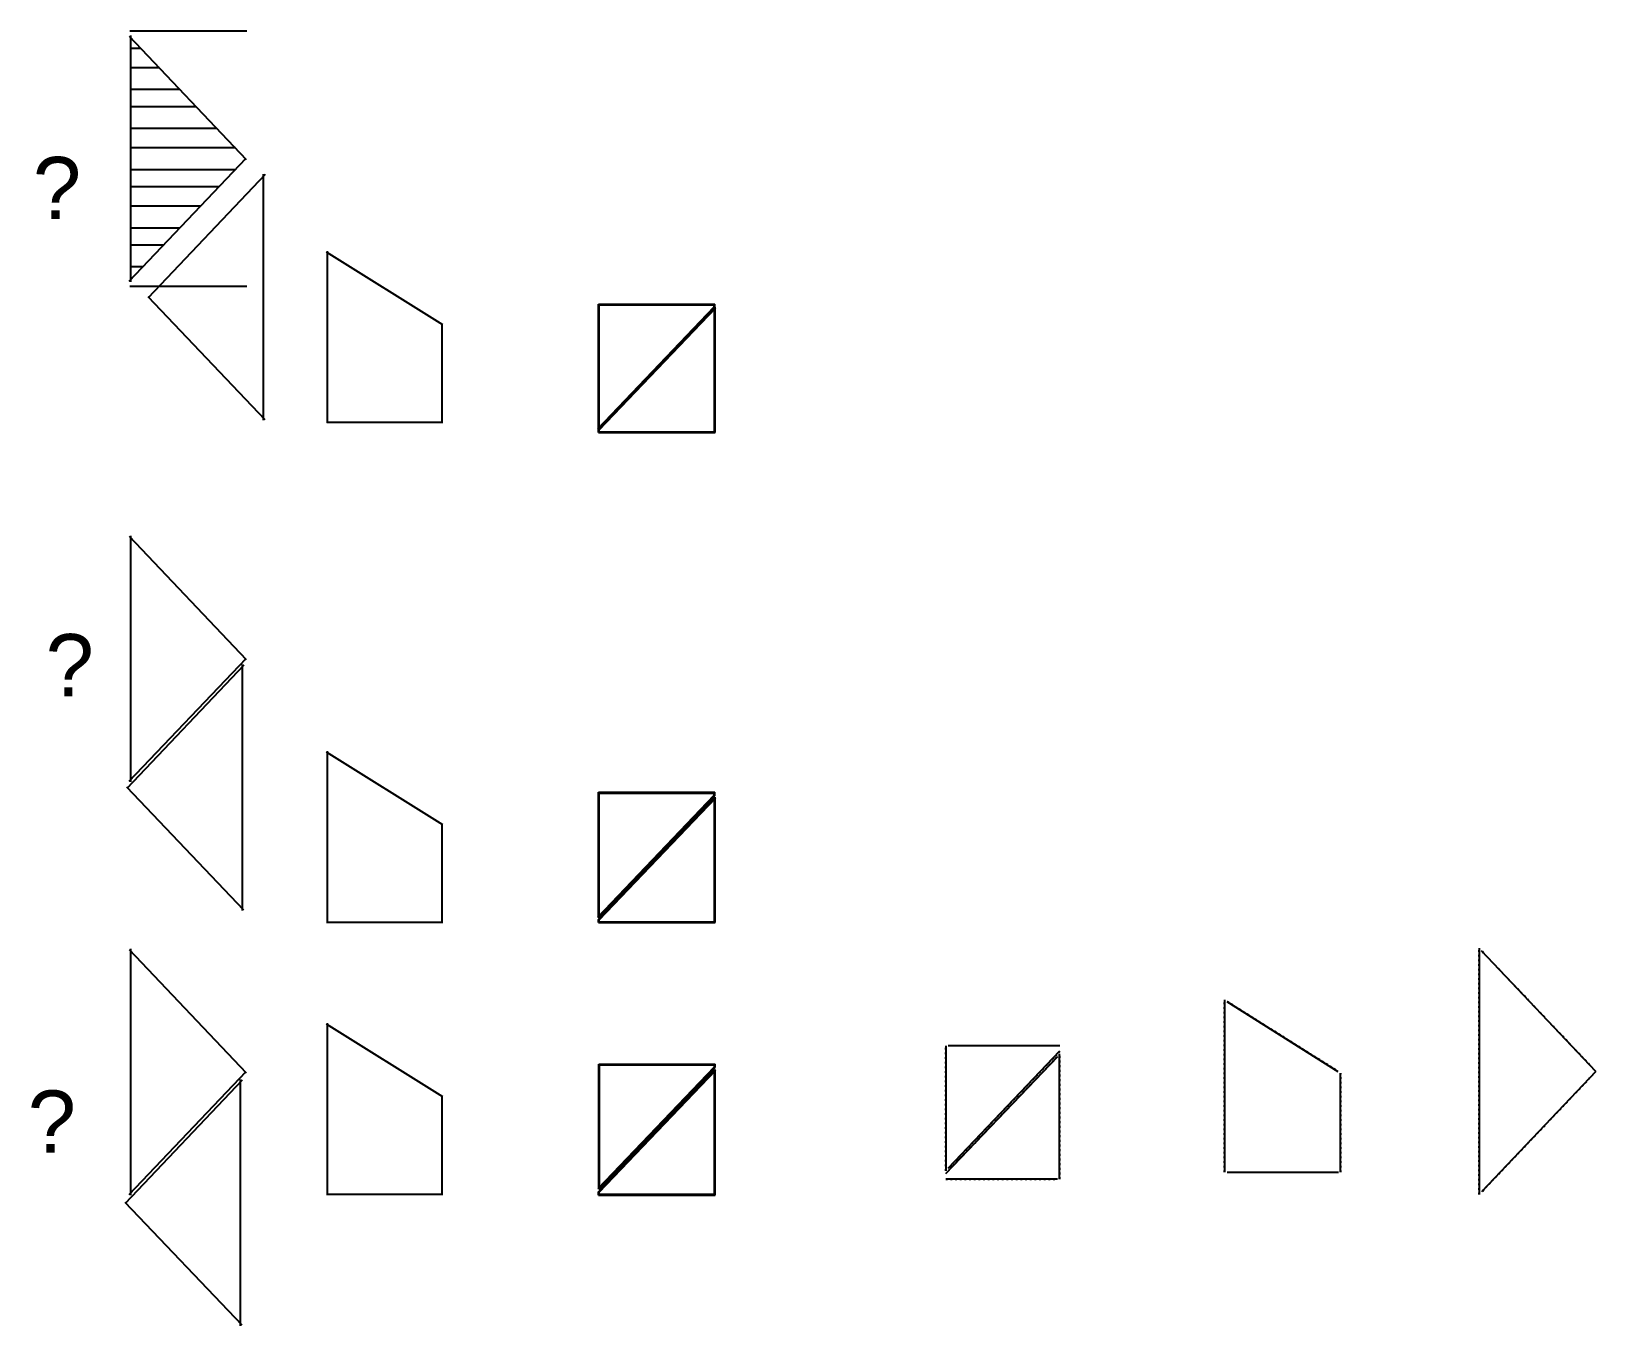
# Model space of a CAD drawing. Header units: millimetres. Extents: x -5647 to 4412, y -840 to 7481.
import ezdxf

# ---------------------------------------------------------------- set-up
doc = ezdxf.new("R2010")
doc.units = ezdxf.units.MM
doc.linetypes.add('ACAD_ISO03W100', pattern=[30, 12, -18])
for name, color, linetype, lineweight, true_color in [('Lattes', 2, 'Continuous', 25, 0xffff00), ('Lattes ... Mix ... Rendu', 5, 'Continuous', 25, 0x0000ff), ('Ouvrant', 178, 'Continuous', 25, 0x000000), ('Ouvrant ... Cadre ... Feuillure', 16, 'Continuous', 25, 0x800000), ('Ouvrant ... EcharpesTraverses ... Feuillure', 16, 'Continuous', 25, 0x800000)]:
    doc.layers.add(name, color=color, linetype=linetype, lineweight=lineweight, true_color=true_color)
doc.styles.add('textstyle11', font='')
doc.styles.add('textstyle12', font='')
doc.styles.add('textstyle13', font='')
doc.styles.get('textstyle11').set_extended_font_data('Liberation Sans')
doc.styles.get('textstyle12').set_extended_font_data('Liberation Sans')
doc.styles.get('textstyle13').set_extended_font_data('Liberation Sans')

msp = doc.modelspace()

# ---------------------------------------------------------------- linework, layer by layer
at = {"layer": 'Lattes'}
for p, q in [((-5017, 7449), (-4265, 6657)), ((-5008, 5871), (-5008, 7453)), ((-5017, 5874), (-4265, 6664)), ((-4144, 6559), (-4895, 5767)), ((-4153, 4981), (-4153, 6563)), ((-3750, 6063), (-3003, 5596)), ((-3742, 4963), (-3742, 6068)), ((-4144, 4984), (-4895, 5774)), ((-2004, 4926), (-1256, 5709)), ((-2000, 5722), (-1252, 5722)), ((-1996, 4919), (-1246, 5704)), ((-1995, 4922), (-1995, 5727)), ((-1257, 5705), (-1257, 5727)), ((-1255, 4901), (-1255, 5707)), ((-3005, 4963), (-3005, 5601)), ((-3747, 4968), (-3000, 4968)), ((-2000, 4906), (-1250, 4906)), ((-1995, 4901), (-1995, 4922)), ((-5017, 4235), (-4265, 3442)), ((-5008, 2656), (-5008, 4238)), ((-5017, 2660), (-4265, 3449)), ((-4281, 3407), (-5032, 2614)), ((-4289, 1828), (-4289, 3410)), ((-3750, 2849), (-3003, 2382)), ((-3742, 1748), (-3742, 2853)), ((-4281, 1832), (-5032, 2621)), ((-2004, 1787), (-1256, 2570)), ((-2000, 2584), (-1252, 2584)), ((-1996, 1768), (-1246, 2553)), ((-1995, 1784), (-1995, 2589)), ((-1257, 2567), (-1257, 2589)), ((-1255, 1751), (-1255, 2557)), ((-3005, 1748), (-3005, 2386)), ((-3747, 1753), (-3000, 1753)), ((-2000, 1756), (-1250, 1756)), ((-1995, 1751), (-1995, 1772)), ((-5017, 1579), (-4265, 786)), ((-5008, 0), (-5008, 1582)), ((3665, 3), (3665, 1586)), ((4412, 794), (3677, 1569)), ((2028, 146), (2028, 1254)), ((2040, 1243), (2753, 795)), ((-3750, 1101), (-3003, 634)), ((-3742, 0), (-3742, 1105)), ((235, 155), (235, 960)), ((965, 924), (246, 171)), ((967, 958), (248, 958)), ((965, 102), (965, 907)), ((-2002, 41), (-1254, 824)), ((-1998, 837), (-1250, 837)), ((-1993, 38), (-1993, 842)), ((-1255, 820), (-1255, 842)), ((-1255, 0), (-1255, 806)), ((234, 138), (953, 891)), ((-4292, 739), (-5044, -54)), ((-5017, 3), (-4265, 793)), ((-4301, -840), (-4301, 742)), ((-1996, 18), (-1246, 803)), ((2772, 146), (2772, 784)), ((4412, 794), (3677, 20)), ((-3005, 0), (-3005, 638)), ((233, 104), (952, 104)), ((2042, 148), (2758, 148)), ((-3747, 5), (-3000, 5)), ((-2000, 5), (-1250, 5)), ((-1995, 0), (-1995, 21)), ((-4292, -837), (-5044, -47))]:
    msp.add_line(p, q, dxfattribs=at)
at = {"layer": 'Lattes ... Mix ... Rendu'}
for p, q in [((-4262, 7481), (-5013, 7481)), ((-4942, 7371), (-5013, 7371)), ((-4823, 7246), (-5013, 7246)), ((-4691, 7106), (-5013, 7106)), ((-4586, 6996), (-5013, 6996)), ((-4454, 6856), (-5013, 6856)), ((-4335, 6731), (-5013, 6731)), ((-4335, 6591), (-5013, 6591)), ((-4440, 6481), (-5013, 6481)), ((-4559, 6356), (-5013, 6356)), ((-4692, 6216), (-5013, 6216)), ((-4797, 6106), (-5013, 6106)), ((-4930, 5966), (-5013, 5966)), ((-4262, 5841), (-5013, 5841))]:
    msp.add_line(p, q, dxfattribs=at)
at = {"layer": 'Ouvrant'}
for p, q in [((-2002, 4920), (-1252, 5705)), ((-2000, 5727), (-1252, 5727)), ((-2000, 4922), (-2000, 5727)), ((-2000, 4922), (-1250, 5707)), ((-1252, 5705), (-1252, 5727)), ((-1250, 4901), (-1250, 5707)), ((-2000, 4901), (-2000, 4922)), ((-2000, 4901), (-1250, 4901)), ((-2002, 1782), (-1252, 2567)), ((-2000, 2589), (-1252, 2589)), ((-2000, 1784), (-2000, 2589)), ((-2000, 1772), (-1250, 2557)), ((-1252, 2567), (-1252, 2589)), ((-1250, 1751), (-1250, 2557)), ((-2000, 1751), (-2000, 1772)), ((-2000, 1751), (-1250, 1751)), ((-2000, 21), (-1250, 806)), ((-1998, 842), (-1250, 842)), ((-1998, 38), (-1998, 842)), ((-1998, 38), (-1250, 820)), ((-1250, 820), (-1250, 842)), ((-1250, 0), (-1250, 806)), ((-2000, 0), (-2000, 21)), ((-2000, 0), (-1250, 0))]:
    msp.add_line(p, q, dxfattribs=at)
at = {"layer": 'Ouvrant ... Cadre ... Feuillure', "linetype": 'ACAD_ISO03W100'}
for p, q in [((3663, 3), (3663, 1586)), ((2026, 146), (2026, 1254)), ((233, 155), (233, 960)), ((967, 102), (967, 907)), ((2774, 146), (2774, 784))]:
    msp.add_line(p, q, dxfattribs=at)
at = {"layer": 'Ouvrant ... EcharpesTraverses ... Feuillure', "linetype": 'ACAD_ISO03W100'}
for p, q in [((4394, 816), (3678, 1570)), ((2042, 1244), (2754, 796)), ((967, 960), (248, 960)), ((967, 923), (248, 169)), ((233, 139), (952, 893)), ((4394, 772), (3678, 18)), ((233, 102), (952, 102)), ((2042, 146), (2758, 146))]:
    msp.add_line(p, q, dxfattribs=at)

# ---------------------------------------------------------------- texts
at = {"layer": 'Lattes', "char_height": 400, "attachment_point": 1}
for insert, style in [((-5637, 6673), 'textstyle11'), ((-5555, 3606), 'textstyle12'), ((-5670, 672), 'textstyle13')]:
    msp.add_mtext('?', dxfattribs=dict(at, insert=insert, style=style))

doc.saveas('drawing.dxf')
